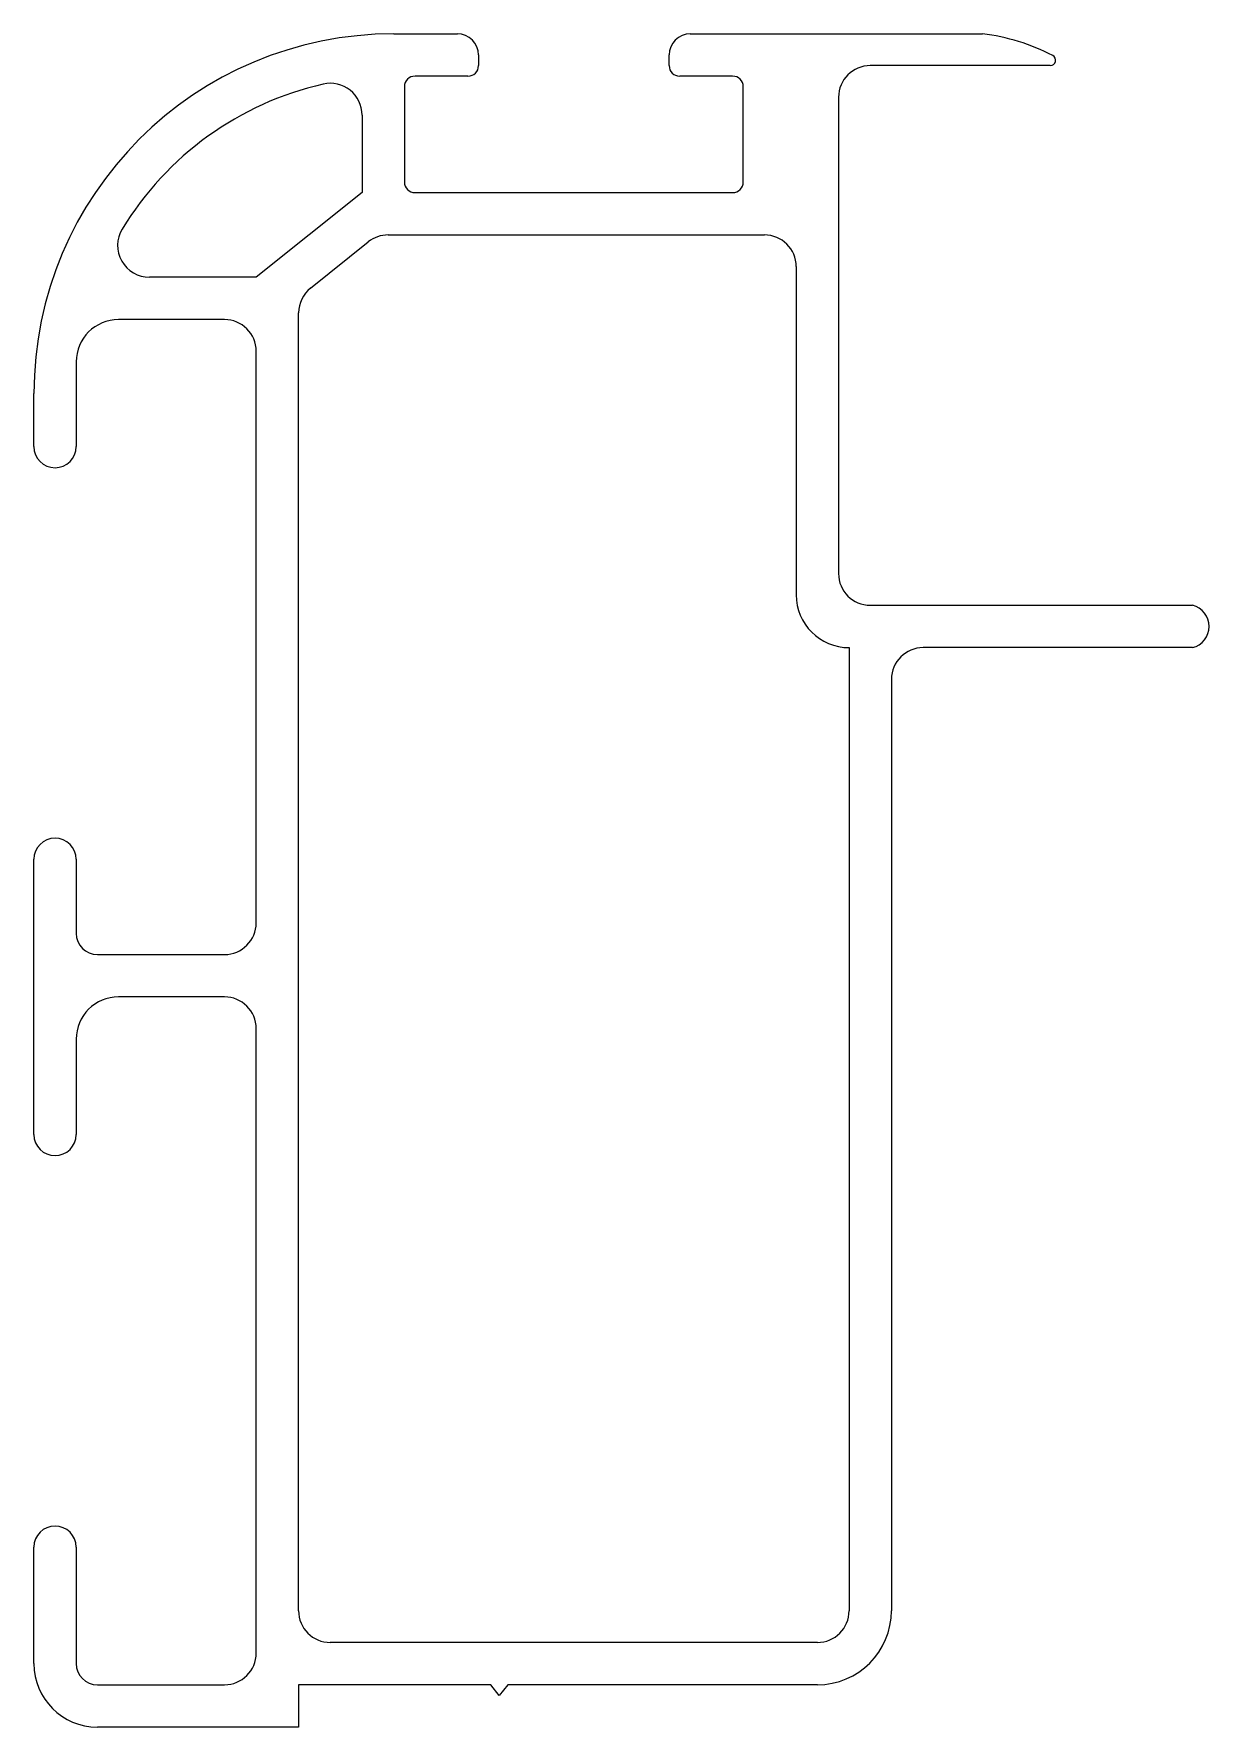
# Model space of a CAD drawing. Extents: x 604 to 715, y -183 to -23.
import ezdxf

# ---------------------------------------------------------------- set-up
doc = ezdxf.new("R2010")
doc.units = 0
doc.header["$LTSCALE"] = 15
doc.layers.get('0').update_dxf_attribs({"linetype": 'CONTINUOUS'})

msp = doc.modelspace()

# ---------------------------------------------------------------- linework, layer by layer
for p, q in [((638.2, -23.3), (644.2, -23.3)), ((666.2, -23.3), (693.8, -23.3)), ((646.2, -25.3), (646.2, -26.3)), ((664.2, -26.3), (664.2, -25.3)), ((700.2, -26.3), (683.2, -26.3)), ((639.2, -28.3), (639.2, -37.3)), ((645.2, -27.3), (640.2, -27.3)), ((670.2, -27.3), (665.2, -27.3)), ((671.2, -37.3), (671.2, -28.3)), ((680.2, -29.3), (680.2, -74.3)), ((635.2, -30.97), (635.2, -38.3)), ((635.2, -38.3), (625.2, -46.3)), ((640.2, -38.3), (670.2, -38.3)), ((630.33, -47.32), (635.78, -42.96)), ((637.66, -42.3), (673.2, -42.3)), ((625.2, -46.3), (615.11, -46.3)), ((676.2, -45.3), (676.2, -76.3)), ((622.2, -50.3), (612.2, -50.3)), ((629.2, -172.3), (629.2, -49.67)), ((608.2, -54.3), (608.2, -62.3)), ((625.2, -107.3), (625.2, -53.3)), ((604.2, -62.3), (604.2, -57.3)), ((683.2, -77.3), (713.64, -77.3)), ((681.2, -81.3), (681.2, -172.3)), ((713.64, -81.3), (688.2, -81.3)), ((685.2, -84.3), (685.2, -172.3)), ((604.2, -127.3), (604.2, -101.3)), ((608.2, -101.3), (608.2, -108.3)), ((610.2, -110.3), (622.2, -110.3)), ((622.2, -114.3), (612.2, -114.3)), ((608.2, -118.3), (608.2, -127.3)), ((625.2, -176.3), (625.2, -117.3)), ((604.2, -177.3), (604.2, -166.3)), ((608.2, -166.3), (608.2, -177.3)), ((678.2, -175.3), (632.2, -175.3)), ((610.2, -179.3), (622.2, -179.3)), ((647.36, -179.3), (629.2, -179.3)), ((629.2, -179.3), (629.2, -183.3)), ((648.16, -180.3), (647.36, -179.3)), ((648.96, -179.3), (648.16, -180.3)), ((678.2, -179.3), (648.96, -179.3)), ((629.2, -183.3), (610.2, -183.3))]:
    msp.add_line(p, q)
for centre, radius, start, end in [((638.2, -57.3), 34, 90, 180), ((644.2, -25.3), 2, 360, 90), ((666.2, -25.3), 2, 90, 180), ((691.38, -42.85), 19.7, 62.6325, 82.9441), ((700.2, -25.8), 0.5, 270, 62.8222), ((645.2, -26.3), 1, 270, 0), ((665.2, -26.3), 1, 180, 270), ((683.2, -29.3), 3, 90, 180), ((638.18, -57.29), 29.98, 102.8089, 148.7888), ((632.2, -30.97), 3, 360, 102.8089), ((640.2, -28.3), 1, 90, 180), ((670.2, -28.3), 1, 0, 90), ((640.2, -37.3), 1, 180, 270), ((670.2, -37.3), 1, 270, 360), ((615.11, -43.3), 3, 148.7888, 270), ((637.66, -45.3), 3, 90, 128.6598), ((673.2, -45.3), 3, 0, 90), ((632.2, -49.67), 3, 128.6598, 180), ((612.2, -54.3), 4, 90, 180), ((622.2, -53.3), 3, 360, 90), ((606.2, -62.3), 2, 180, 0), ((683.2, -74.3), 3, 180, 270), ((681.2, -76.3), 5, 180, 270), ((713.14, -79.3), 2.06, 284.0362, 75.9638), ((688.2, -84.3), 3, 90, 180), ((606.2, -101.3), 2, 360, 180), ((610.2, -108.3), 2, 180, 270), ((622.2, -107.3), 3, 270, 0), ((612.2, -118.3), 4, 90, 180), ((622.2, -117.3), 3, 360, 90), ((606.2, -127.3), 2, 180, 0), ((606.2, -166.3), 2, 0, 180), ((632.2, -172.3), 3, 180, 270), ((678.2, -172.3), 7, 270, 360), ((678.2, -172.3), 3, 270, 0), ((610.2, -177.3), 6, 180, 270), ((610.2, -177.3), 2, 180, 270), ((622.2, -176.3), 3, 270, 0)]:
    msp.add_arc(centre, radius, start, end)

doc.saveas('drawing.dxf')
